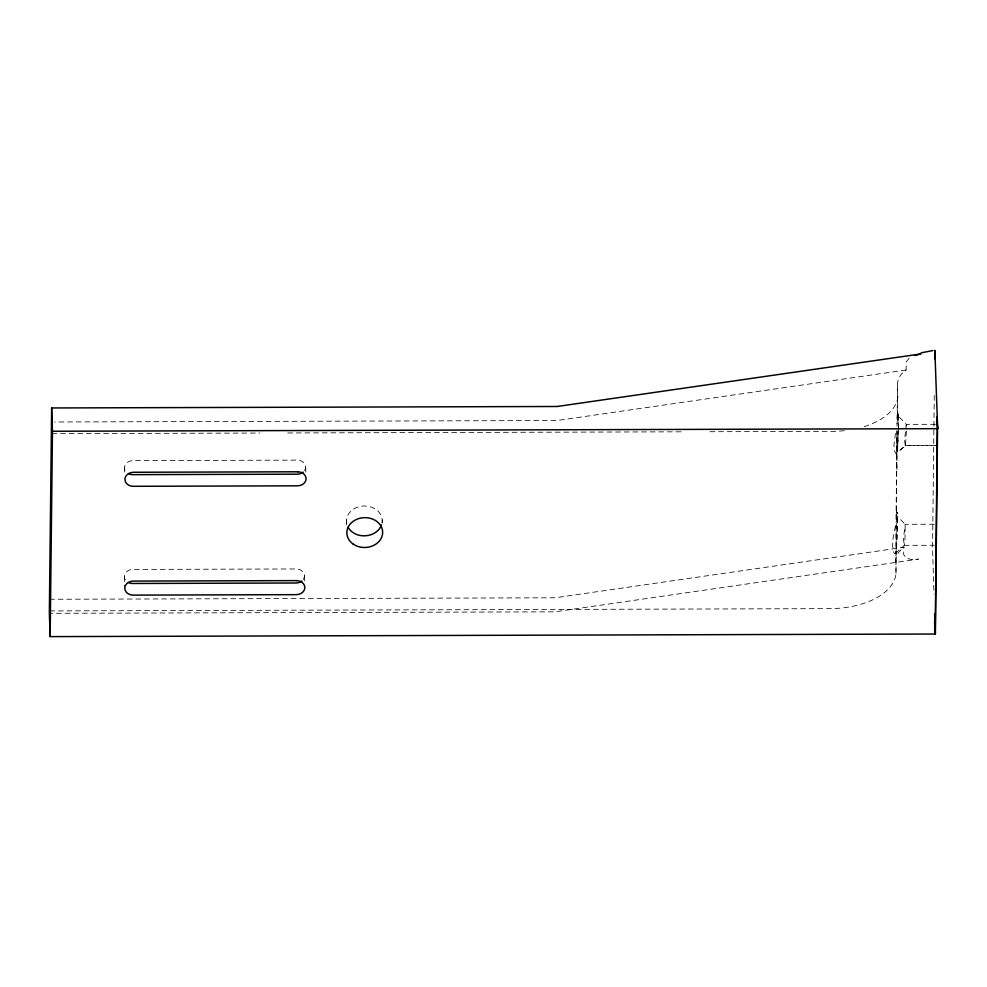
<?xml version="1.0" encoding="UTF-8"?>
<svg xmlns="http://www.w3.org/2000/svg" width="987" height="987" viewBox="0 0 987 987"><rect width="100%" height="100%" fill="white"/><g stroke="black" fill="none" stroke-linecap="round" stroke-linejoin="round"><path stroke-width="0.74" stroke-dasharray="4.93 3.7" d="M896.023 519.125L897.023 430.628L895.974 573.484A67.609 37.383 0.6 0 1 829.734 608.634L49.918 610.916M909.163 358.232L906.399 361.649L906.078 370.002A42.133 23.306 0.6 0 0 897.541 384.449L897.06 426.162M895.974 573.484L895.949 525.331M898.441 427.297A23.256 0.765 -88.1 0 0 897.738 415.552L897.541 384.449M49.51 599.269L555.027 597.789L904.092 547.267C900.058 557.828 910.372 560.949 918.539 559.111L554.879 611.829L49.35 613.309M934.257 395.454L932.567 548.488L933.961 594.051M897.146 418.587L897.454 411.752L898.306 412.702M906.399 430.986L905.511 445.384L896.06 453.847L894.358 450.578L893.963 445.236L895.702 430.986M897.01 534.485L896.887 538.038A19.086 0.629 -88.1 0 1 896.418 547.551L895.962 552.128L895.493 553.337L894.234 553.448C889.756 541.629 896.073 529.02 896.764 516.954A19.086 0.629 -88.1 0 1 897.134 516.411L897.208 517.558A19.086 0.629 -88.1 0 1 897.01 534.633M905.893 427.963L906.288 424.373L898.145 415.971A18.963 0.629 -88.1 0 0 897.701 419.08M897.701 419.093L896.356 427.544M905.437 431.862L904.61 440.733L905.276 445.384L935.454 445.334L905.276 445.384M895.493 553.337L904.351 545.293L905.079 536.965L905.165 524.307L897.035 515.93M896.628 453.502L897.343 450.689A18.963 0.629 -88.1 0 0 897.862 442.164L898.01 438.635A18.963 0.629 -88.1 0 0 898.256 431.257M900.872 449.603L903.13 447.518M934.319 524.245L905.165 524.307L903.413 539.173L904.351 545.293M906.078 370.002L557.013 420.524L54.569 421.992M51.892 433.651L259.951 433.046M287.698 432.96L682.227 431.812M709.974 431.726L831.72 431.381A67.609 37.383 0.6 0 0 845.723 430.517M935.417 424.299L906.288 424.373L906.436 427.408M904.104 545.33L934.344 545.268M897.183 512.648L896.332 511.722L897.023 512.475M898.145 415.971L898.256 416.354A18.963 0.629 -88.1 0 1 898.33 427.716M897.454 411.752L897.738 415.576M382.216 519.927L382.327 522.839M346.486 520.038L346.684 525.861M305.662 467.122L305.871 472.958M304.452 575.952L304.65 581.775M124.522 467.653L124.67 472.033M124.362 576.482L124.707 586.673M896.652 462.903L896.85 470.503L897.047 433.071L896.986 446.334M895.554 561.714A42.133 23.306 0.6 0 1 904.092 547.267M897.948 396.219A67.609 37.383 0.6 0 1 864.081 426.668M346.721 523.764A17.902 14.916 -2 0 1 364.511 505.998A17.902 14.916 -2 0 1 381.895 523.665M898.417 428.469A23.256 0.765 -88.1 0 1 897.306 454.23M896.615 515.165A23.293 0.765 -88.1 0 1 897.38 522.789A23.293 0.765 -88.1 0 1 896.184 553.818M304.502 470.639A8.427 7.02 -2 0 0 297.321 460.127L133.023 460.608A8.427 7.02 -2 0 0 125.189 464.963A8.427 7.02 -2 0 0 126.928 472.613M303.28 579.468A8.427 7.02 -2 0 0 296.1 568.956L132.863 569.437A8.427 7.02 -2 0 0 125.028 573.792A8.427 7.02 -2 0 0 126.768 581.442"/><path stroke-width="1.48" d="M914.715 355.456L920.834 353.938L557.174 406.484L51.645 407.964L49.35 613.309L50.164 636.615L935.355 634.024L934.652 614.037M50.164 636.615L52.459 431.257L51.645 407.964M934.677 358.725L934.862 350.385L937.65 428.679L936.848 417.131L937.539 428.777L935.355 634.024M935.257 633.444L937.255 428.777M921.13 352.84L932.851 350.558M52.459 431.257L937.65 428.679M934.553 621.785L934.96 633.444M381.537 524.874A17.902 14.916 -2 0 1 365.671 535.781A17.902 14.916 -2 0 1 348.066 527.317M128.668 473.723A8.427 7.02 -2 0 0 132.863 474.648L297.161 474.179A8.427 7.02 -2 0 0 303.145 472.094M128.507 582.552A8.427 7.02 -2 0 0 132.702 583.477L295.94 582.996A8.427 7.02 -2 0 0 301.923 580.924M297.729 471.786L133.43 472.267A8.427 7.02 -2 0 0 124.93 479.312A8.427 7.02 -2 0 0 133.27 486.307L297.568 485.826A8.427 7.02 -2 0 0 306.069 478.781A8.427 7.02 -2 0 0 297.729 471.786M296.507 580.615L133.27 581.084A8.427 7.02 -2 0 0 124.769 588.129A8.427 7.02 -2 0 0 133.109 595.124L296.347 594.655A8.427 7.02 -2 0 0 304.86 587.61A8.427 7.02 -2 0 0 296.507 580.615M352.927 543.899A17.902 14.916 -2 0 0 382.302 535.312A17.902 14.916 -2 0 0 359.021 518.496A17.902 14.916 -2 0 0 352.927 543.899"/></g></svg>
